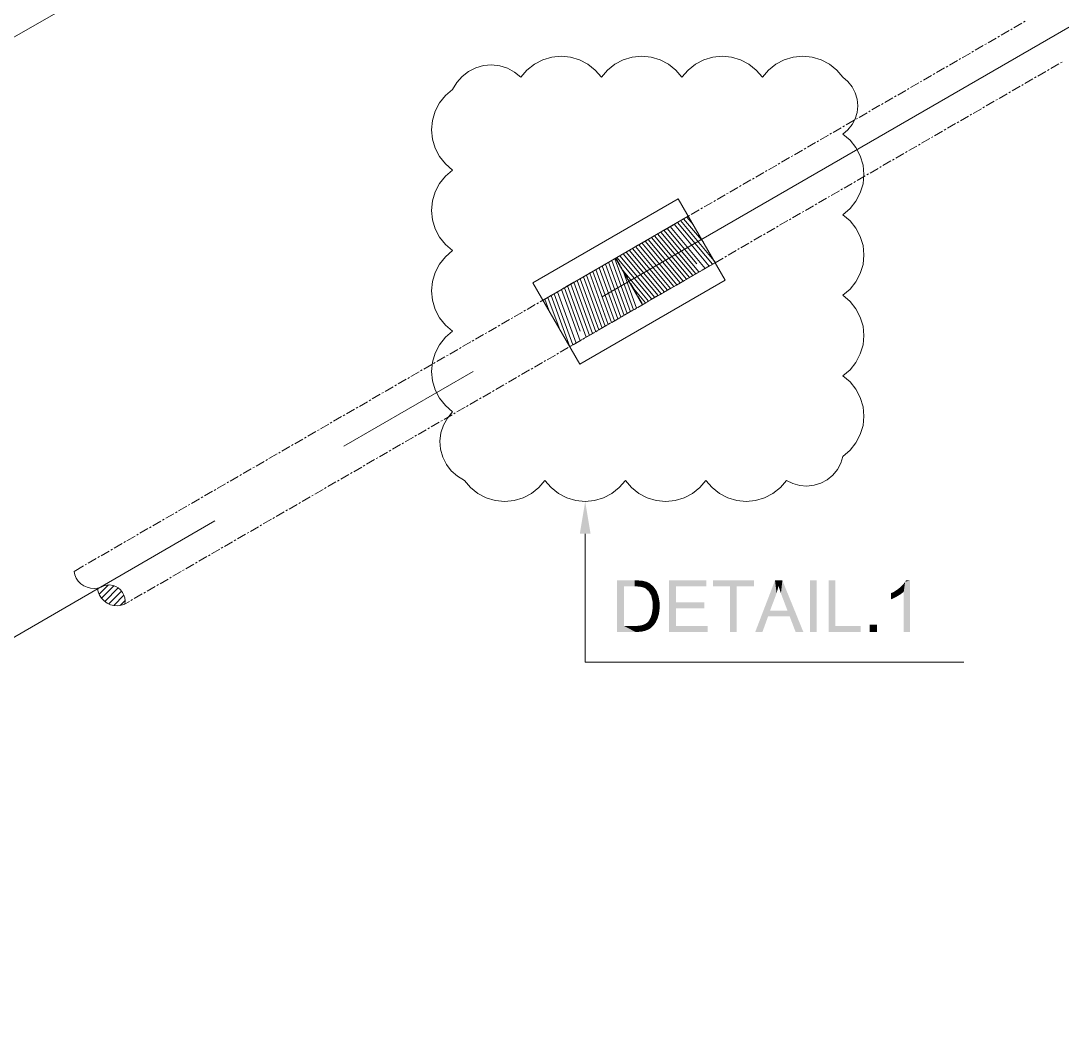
# Model space of a CAD drawing. Header units: millimetres. Extents: x 2 to 579, y 1 to 405.
# Drawn here: x 167.72 to 185.18, y 119.79 to 136.74 of the extents above; entities that cross this region are included whole.
import ezdxf

# ---------------------------------------------------------------- set-up
doc = ezdxf.new("R2010")
doc.units = ezdxf.units.MM
doc.linetypes.add('XKITLINE00', pattern=[0])
doc.layers.add('LinkedObject', color=7, linetype='Continuous', lineweight=0)

# ---------------------------------------------------------------- blocks, each defined once
blk = doc.blocks.new('*A4')
at = {"layer": 'LinkedObject'}
for color, points in [(6, [(177.273, 128.148), (177.093, 128.148), (177.183, 128.688)]), (7, [(177.717, 127.365), (177.831, 127.263), (177.717, 126.501)]), (7, [(178.012, 127.263), (177.717, 127.365), (178.014, 127.365)]), (7, [(177.831, 127.263), (177.717, 127.365), (178.012, 127.263)]), (7, [(178.014, 127.365), (178.063, 127.263), (178.012, 127.263)]), (7, [(178.064, 127.365), (178.063, 127.263), (178.014, 127.365)]), (7, [(178.064, 127.365), (178.137, 127.254), (178.063, 127.263)]), (7, [(178.141, 127.359), (178.137, 127.254), (178.064, 127.365)]), (7, [(178.168, 127.352), (178.137, 127.254), (178.141, 127.359)]), (7, [(178.168, 127.352), (178.16, 127.245), (178.137, 127.254)]), (7, [(178.16, 127.245), (178.168, 127.352), (178.192, 127.233)]), (7, [(178.268, 127.313), (178.168, 127.352), (178.205, 127.344)]), (7, [(178.294, 127.291), (178.168, 127.352), (178.268, 127.313)]), (7, [(178.246, 127.184), (178.168, 127.352), (178.294, 127.291)]), (7, [(178.192, 127.233), (178.168, 127.352), (178.246, 127.184)]), (7, [(178.294, 127.291), (178.268, 127.148), (178.246, 127.184)]), (7, [(178.328, 127.262), (178.268, 127.148), (178.294, 127.291)]), (7, [(178.703, 126.998), (178.589, 126.501), (178.589, 127.365)]), (7, [(178.703, 126.998), (178.589, 127.365), (178.703, 127.263)]), (7, [(179.214, 127.263), (178.589, 127.365), (179.214, 127.365)]), (7, [(178.703, 127.263), (178.589, 127.365), (179.214, 127.263)]), (7, [(179.327, 127.365), (179.611, 127.263), (179.327, 127.263)]), (7, [(179.725, 127.263), (179.611, 127.263), (179.327, 127.365)]), (7, [(179.725, 127.263), (179.327, 127.365), (180.011, 127.365)]), (7, [(179.725, 127.263), (180.011, 127.365), (180.011, 127.263)]), (7, [(180.366, 127.365), (180.377, 127.109), (180.034, 126.501)]), (7, [(180.377, 127.109), (180.366, 127.365), (180.392, 127.15)]), (7, [(180.392, 127.15), (180.366, 127.365), (180.415, 127.232)]), (7, [(180.415, 127.232), (180.366, 127.365), (180.424, 127.274)]), (7, [(180.489, 127.365), (180.424, 127.274), (180.366, 127.365)]), (7, [(180.424, 127.274), (180.489, 127.365), (180.434, 127.239)]), (7, [(180.434, 127.239), (180.489, 127.365), (180.465, 127.149)]), (7, [(180.465, 127.149), (180.489, 127.365), (180.485, 127.094)]), (7, [(180.485, 127.094), (180.489, 127.365), (180.576, 126.856)]), (7, [(180.576, 126.856), (180.489, 127.365), (180.611, 126.763)]), (7, [(180.611, 126.763), (180.489, 127.365), (180.841, 126.501)]), (7, [(181.066, 127.365), (180.952, 126.501), (180.952, 127.365)]), (7, [(181.066, 126.501), (180.952, 126.501), (181.066, 127.365)]), (7, [(181.377, 127.365), (181.263, 126.501), (181.263, 127.365)]), (7, [(181.377, 126.603), (181.263, 126.501), (181.377, 127.365)]), (7, [(182.548, 127.34), (182.524, 127.177), (182.501, 127.283)]), (7, [(182.524, 126.501), (182.548, 127.34), (182.63, 126.501)]), (7, [(182.524, 127.177), (182.548, 127.34), (182.524, 126.501)]), (7, [(182.63, 127.368), (182.548, 127.34), (182.562, 127.368)]), (7, [(182.63, 126.501), (182.548, 127.34), (182.63, 127.368)]), (7, [(177.717, 126.501), (177.831, 127.263), (177.831, 126.603)]), (7, [(178.38, 127.188), (178.268, 127.148), (178.328, 127.262)]), (7, [(178.268, 127.148), (178.38, 127.188), (178.291, 127.111)]), (7, [(178.291, 127.111), (178.38, 127.188), (178.396, 127.143)]), (7, [(178.396, 127.143), (178.313, 127.007), (178.291, 127.111)]), (7, [(178.413, 127.098), (178.313, 127.007), (178.396, 127.143)]), (7, [(179.611, 126.501), (179.725, 127.263), (179.725, 126.501)]), (7, [(179.611, 127.263), (179.725, 127.263), (179.611, 126.501)]), (7, [(182.357, 127.172), (182.393, 127.085), (182.312, 127.151)]), (7, [(182.312, 127.151), (182.393, 127.085), (182.312, 127.049)]), (7, [(182.455, 127.122), (182.357, 127.172), (182.434, 127.223)]), (7, [(182.393, 127.085), (182.357, 127.172), (182.424, 127.104)]), (7, [(182.424, 127.104), (182.357, 127.172), (182.455, 127.122)]), (7, [(182.468, 127.253), (182.524, 127.177), (182.434, 127.223)]), (7, [(182.434, 127.223), (182.524, 127.177), (182.455, 127.122)]), (7, [(182.455, 127.122), (182.524, 127.177), (182.505, 127.158)]), (7, [(182.524, 127.177), (182.468, 127.253), (182.501, 127.283)]), (7, [(178.43, 126.995), (178.313, 127.007), (178.413, 127.098)]), (7, [(178.43, 126.938), (178.313, 127.007), (178.43, 126.995)]), (7, [(178.313, 127.007), (178.43, 126.938), (178.313, 126.939)]), (7, [(178.43, 126.938), (178.313, 126.89), (178.313, 126.939)]), (7, [(178.43, 126.888), (178.313, 126.89), (178.43, 126.938)]), (7, [(178.703, 126.897), (178.589, 126.501), (178.703, 126.998)]), (7, [(179.182, 126.897), (178.703, 126.998), (179.182, 126.998)]), (7, [(178.703, 126.897), (178.703, 126.998), (179.182, 126.897)]), (7, [(180.034, 126.501), (180.377, 127.109), (180.282, 126.856)]), (7, [(182.312, 127.049), (182.393, 127.085), (182.337, 127.058)]), (7, [(178.247, 126.684), (178.407, 126.763), (178.348, 126.637)]), (7, [(178.279, 126.738), (178.407, 126.763), (178.247, 126.684)]), (7, [(178.29, 126.773), (178.407, 126.763), (178.279, 126.738)]), (7, [(178.407, 126.763), (178.29, 126.773), (178.301, 126.807)]), (7, [(178.313, 126.89), (178.43, 126.888), (178.301, 126.807)]), (7, [(178.301, 126.807), (178.43, 126.888), (178.407, 126.763)]), (7, [(178.348, 126.637), (178.407, 126.763), (178.366, 126.662)]), (7, [(178.366, 126.662), (178.407, 126.763), (178.396, 126.725)]), (7, [(178.407, 126.763), (178.43, 126.888), (178.419, 126.801)]), (7, [(178.703, 126.603), (178.589, 126.501), (178.703, 126.897)]), (7, [(180.25, 126.763), (180.034, 126.501), (180.282, 126.856)]), (7, [(180.034, 126.501), (180.25, 126.763), (180.155, 126.501)]), (7, [(180.282, 126.856), (180.611, 126.763), (180.25, 126.763)]), (7, [(180.576, 126.856), (180.611, 126.763), (180.282, 126.856)]), (7, [(180.611, 126.763), (180.841, 126.501), (180.711, 126.501)]), (7, [(177.831, 126.603), (178.028, 126.501), (177.717, 126.501)]), (7, [(178.015, 126.603), (178.028, 126.501), (177.831, 126.603)]), (7, [(178.015, 126.603), (178.067, 126.501), (178.028, 126.501)]), (7, [(178.058, 126.603), (178.067, 126.501), (178.015, 126.603)]), (7, [(178.167, 126.516), (178.058, 126.603), (178.125, 126.611)]), (7, [(178.137, 126.508), (178.058, 126.603), (178.167, 126.516)]), (7, [(178.067, 126.501), (178.058, 126.603), (178.137, 126.508)]), (7, [(178.149, 126.619), (178.167, 126.516), (178.125, 126.611)]), (7, [(178.174, 126.627), (178.167, 126.516), (178.149, 126.619)]), (7, [(178.167, 126.516), (178.174, 126.627), (178.197, 126.523)]), (7, [(178.27, 126.559), (178.174, 126.627), (178.212, 126.649)]), (7, [(178.249, 126.545), (178.174, 126.627), (178.27, 126.559)]), (7, [(178.197, 126.523), (178.174, 126.627), (178.249, 126.545)]), (7, [(178.227, 126.663), (178.291, 126.573), (178.212, 126.649)]), (7, [(178.212, 126.649), (178.291, 126.573), (178.27, 126.559)]), (7, [(178.348, 126.637), (178.227, 126.663), (178.247, 126.684)]), (7, [(178.331, 126.612), (178.227, 126.663), (178.348, 126.637)]), (7, [(178.291, 126.573), (178.227, 126.663), (178.331, 126.612)]), (7, [(178.589, 126.501), (178.703, 126.603), (179.234, 126.501)]), (7, [(179.234, 126.501), (178.703, 126.603), (179.234, 126.603)]), (7, [(181.263, 126.501), (181.377, 126.603), (181.803, 126.501)]), (7, [(181.803, 126.501), (181.377, 126.603), (181.803, 126.603)]), (7, [(182.076, 126.622), (181.955, 126.501), (181.955, 126.622)]), (7, [(182.076, 126.501), (181.955, 126.501), (182.076, 126.622)])]:
    blk.add_hatch(color=color, dxfattribs=at).paths.add_polyline_path(points, flags=17)
at = {"layer": 'LinkedObject', "color": 6, "linetype": 'XKITLINE00', "lineweight": 0}
for p, q in [((146.65, 124.358), (188.043, 148.282)), ((177.467, 132.114), (192.288, 140.68)), ((173.138, 129.612), (175.302, 130.863)), ((156.152, 119.795), (170.973, 128.361)), ((177.183, 128.148), (177.183, 125.992)), ((177.183, 125.992), (183.531, 125.992))]:
    blk.add_line(p, q, dxfattribs=at)
at = {"layer": 'LinkedObject', "color": 9, "linetype": 'XKITLINE00', "lineweight": 0}
for p, q in [((184.533, 136.718), (184.56, 136.734)), ((184.155, 136.499), (184.29, 136.577)), ((184.317, 136.593), (184.344, 136.608)), ((184.371, 136.624), (184.506, 136.702)), ((183.938, 136.374), (184.073, 136.452)), ((184.101, 136.468), (184.128, 136.483)), ((183.505, 136.124), (183.641, 136.202)), ((183.668, 136.218), (183.695, 136.233)), ((183.722, 136.249), (183.857, 136.327)), ((183.884, 136.343), (183.911, 136.358)), ((183.289, 135.999), (183.424, 136.077)), ((183.451, 136.092), (183.478, 136.108)), ((184.989, 135.942), (185.124, 136.02)), ((185.151, 136.035), (185.178, 136.051)), ((183.018, 135.842), (183.045, 135.858)), ((183.072, 135.873), (183.208, 135.952)), ((183.235, 135.967), (183.262, 135.983)), ((184.772, 135.817), (184.908, 135.895)), ((184.935, 135.91), (184.962, 135.926)), ((182.639, 135.623), (182.775, 135.701)), ((182.802, 135.717), (182.829, 135.733)), ((182.856, 135.748), (182.991, 135.827)), ((184.502, 135.66), (184.529, 135.676)), ((184.556, 135.691), (184.691, 135.77)), ((184.718, 135.785), (184.745, 135.801)), ((182.423, 135.498), (182.558, 135.576)), ((182.585, 135.592), (182.612, 135.608)), ((184.123, 135.441), (184.258, 135.519)), ((184.285, 135.535), (184.313, 135.551)), ((184.34, 135.566), (184.475, 135.645)), ((181.99, 135.248), (182.125, 135.326)), ((182.152, 135.342), (182.18, 135.357)), ((182.207, 135.373), (182.342, 135.451)), ((182.369, 135.467), (182.396, 135.483)), ((183.907, 135.316), (184.042, 135.394)), ((184.069, 135.41), (184.096, 135.426)), ((181.774, 135.123), (181.909, 135.201)), ((181.936, 135.217), (181.963, 135.232)), ((183.474, 135.066), (183.609, 135.144)), ((183.636, 135.16), (183.663, 135.175)), ((183.69, 135.191), (183.826, 135.269)), ((183.853, 135.285), (183.88, 135.301)), ((181.503, 134.967), (181.53, 134.982)), ((181.557, 134.998), (181.693, 135.076)), ((181.72, 135.092), (181.747, 135.107)), ((183.257, 134.941), (183.393, 135.019)), ((183.42, 135.035), (183.447, 135.05)), ((181.124, 134.748), (181.26, 134.826)), ((181.287, 134.841), (181.314, 134.857)), ((181.341, 134.873), (181.476, 134.951)), ((182.987, 134.784), (183.014, 134.8)), ((183.041, 134.816), (183.176, 134.894)), ((183.203, 134.91), (183.23, 134.925)), ((180.908, 134.622), (181.043, 134.701)), ((181.07, 134.716), (181.097, 134.732)), ((182.608, 134.566), (182.743, 134.644)), ((182.77, 134.659), (182.797, 134.675)), ((182.824, 134.691), (182.96, 134.769)), ((180.475, 134.372), (180.61, 134.45)), ((180.637, 134.466), (180.664, 134.482)), ((180.691, 134.497), (180.827, 134.576)), ((180.854, 134.591), (180.881, 134.607)), ((182.392, 134.44), (182.527, 134.519)), ((182.554, 134.534), (182.581, 134.55)), ((180.259, 134.247), (180.394, 134.325)), ((180.421, 134.341), (180.448, 134.357)), ((182.121, 134.284), (182.148, 134.3)), ((182.175, 134.315), (182.31, 134.394)), ((182.337, 134.409), (182.364, 134.425)), ((179.988, 134.091), (180.015, 134.106)), ((180.042, 134.122), (180.177, 134.2)), ((180.204, 134.216), (180.231, 134.232)), ((181.742, 134.065), (181.877, 134.143)), ((181.905, 134.159), (181.932, 134.175)), ((181.959, 134.19), (182.094, 134.268)), ((179.609, 133.872), (179.744, 133.95)), ((179.772, 133.966), (179.799, 133.981)), ((179.826, 133.997), (179.961, 134.075)), ((181.472, 133.909), (181.499, 133.924)), ((181.526, 133.94), (181.661, 134.018)), ((181.688, 134.034), (181.715, 134.05)), ((179.393, 133.747), (179.528, 133.825)), ((179.555, 133.841), (179.582, 133.856)), ((181.093, 133.69), (181.228, 133.768)), ((181.255, 133.784), (181.282, 133.799)), ((181.309, 133.815), (181.445, 133.893)), ((178.96, 133.497), (179.095, 133.575)), ((179.122, 133.59), (179.149, 133.606)), ((179.176, 133.622), (179.312, 133.7)), ((179.339, 133.716), (179.366, 133.731)), ((180.876, 133.565), (181.012, 133.643)), ((181.039, 133.659), (181.066, 133.674)), ((178.743, 133.371), (178.879, 133.45)), ((178.906, 133.465), (178.933, 133.481)), ((180.606, 133.408), (180.633, 133.424)), ((180.66, 133.44), (180.795, 133.518)), ((180.822, 133.534), (180.849, 133.549)), ((178.473, 133.215), (178.5, 133.231)), ((178.527, 133.246), (178.662, 133.325)), ((178.689, 133.34), (178.716, 133.356)), ((180.227, 133.189), (180.362, 133.268)), ((180.389, 133.283), (180.416, 133.299)), ((180.443, 133.315), (180.579, 133.393)), ((178.094, 132.996), (178.229, 133.074)), ((178.256, 133.09), (178.283, 133.106)), ((178.31, 133.121), (178.446, 133.199)), ((179.956, 133.033), (179.984, 133.049)), ((180.011, 133.064), (180.146, 133.143)), ((180.173, 133.158), (180.2, 133.174)), ((177.937, 132.905), (178.013, 132.949)), ((178.04, 132.965), (178.067, 132.981)), ((179.578, 132.814), (179.713, 132.892)), ((179.74, 132.908), (179.767, 132.924)), ((179.794, 132.939), (179.929, 133.017)), ((177.769, 132.644), (177.698, 132.767)), ((179.361, 132.689), (179.497, 132.767)), ((179.524, 132.783), (179.551, 132.799)), ((177.292, 132.533), (177.45, 132.624)), ((177.8, 132.59), (177.785, 132.617)), ((177.894, 132.428), (177.816, 132.563)), ((179.091, 132.533), (179.118, 132.548)), ((179.145, 132.564), (179.28, 132.642)), ((179.307, 132.658), (179.334, 132.673)), ((176.86, 132.283), (176.995, 132.361)), ((177.022, 132.377), (177.049, 132.392)), ((177.076, 132.408), (177.211, 132.486)), ((177.238, 132.502), (177.265, 132.517)), ((177.925, 132.374), (177.91, 132.401)), ((178.712, 132.314), (178.847, 132.392)), ((178.874, 132.408), (178.901, 132.423)), ((178.928, 132.439), (179.064, 132.517)), ((176.643, 132.158), (176.778, 132.236)), ((176.805, 132.251), (176.832, 132.267)), ((178.019, 132.211), (177.941, 132.347)), ((178.051, 132.157), (178.035, 132.184)), ((178.495, 132.189), (178.631, 132.267)), ((178.658, 132.283), (178.685, 132.298)), ((176.373, 132.001), (176.4, 132.017)), ((176.427, 132.032), (176.562, 132.111)), ((176.589, 132.126), (176.616, 132.142)), ((178.063, 131.938), (178.198, 132.017)), ((178.137, 132.007), (178.066, 132.13)), ((178.225, 132.032), (178.252, 132.048)), ((178.279, 132.064), (178.414, 132.142)), ((178.441, 132.157), (178.468, 132.173)), ((175.994, 131.782), (176.129, 131.86)), ((176.156, 131.876), (176.183, 131.892)), ((176.21, 131.907), (176.345, 131.986)), ((177.846, 131.813), (177.981, 131.892)), ((178.008, 131.907), (178.035, 131.923)), ((175.777, 131.657), (175.913, 131.735)), ((175.94, 131.751), (175.967, 131.767)), ((177.576, 131.657), (177.603, 131.673)), ((177.63, 131.688), (177.765, 131.766)), ((177.792, 131.782), (177.819, 131.798)), ((175.344, 131.407), (175.48, 131.485)), ((175.507, 131.501), (175.534, 131.516)), ((175.561, 131.532), (175.696, 131.61)), ((175.723, 131.626), (175.75, 131.642)), ((177.197, 131.438), (177.332, 131.516)), ((177.359, 131.532), (177.386, 131.548)), ((177.413, 131.563), (177.548, 131.641)), ((175.128, 131.282), (175.263, 131.36)), ((175.29, 131.376), (175.317, 131.391)), ((176.98, 131.313), (177.116, 131.391)), ((177.143, 131.407), (177.17, 131.422)), ((174.857, 131.126), (174.884, 131.141)), ((174.911, 131.157), (175.047, 131.235)), ((175.074, 131.251), (175.101, 131.266)), ((176.547, 131.063), (176.683, 131.141)), ((176.71, 131.157), (176.737, 131.172)), ((176.764, 131.188), (176.899, 131.266)), ((176.926, 131.282), (176.953, 131.297)), ((174.479, 130.907), (174.614, 130.985)), ((174.641, 131), (174.668, 131.016)), ((174.695, 131.032), (174.83, 131.11)), ((176.331, 130.938), (176.466, 131.016)), ((176.493, 131.032), (176.52, 131.047)), ((174.262, 130.781), (174.397, 130.86)), ((174.424, 130.875), (174.452, 130.891)), ((176.06, 130.781), (176.087, 130.797)), ((176.115, 130.813), (176.25, 130.891)), ((176.277, 130.906), (176.304, 130.922)), ((173.829, 130.531), (173.965, 130.609)), ((173.992, 130.625), (174.019, 130.641)), ((174.046, 130.656), (174.181, 130.735)), ((174.208, 130.75), (174.235, 130.766)), ((175.682, 130.562), (175.817, 130.641)), ((175.844, 130.656), (175.871, 130.672)), ((175.898, 130.687), (176.033, 130.766)), ((173.613, 130.406), (173.748, 130.484)), ((173.775, 130.5), (173.802, 130.516)), ((175.465, 130.437), (175.6, 130.515)), ((175.627, 130.531), (175.655, 130.547)), ((173.342, 130.25), (173.369, 130.265)), ((173.396, 130.281), (173.532, 130.359)), ((173.559, 130.375), (173.586, 130.391)), ((175.032, 130.187), (175.168, 130.265)), ((175.195, 130.281), (175.222, 130.297)), ((175.249, 130.312), (175.384, 130.39)), ((175.411, 130.406), (175.438, 130.422)), ((172.963, 130.031), (173.099, 130.109)), ((173.126, 130.125), (173.153, 130.14)), ((173.18, 130.156), (173.315, 130.234)), ((174.816, 130.062), (174.951, 130.14)), ((174.978, 130.156), (175.005, 130.171)), ((172.747, 129.906), (172.882, 129.984)), ((172.909, 130), (172.936, 130.015)), ((174.545, 129.906), (174.572, 129.921)), ((174.599, 129.937), (174.735, 130.015)), ((174.762, 130.031), (174.789, 130.046)), ((172.314, 129.656), (172.449, 129.734)), ((172.476, 129.749), (172.503, 129.765)), ((172.531, 129.781), (172.666, 129.859)), ((172.693, 129.875), (172.72, 129.89)), ((174.166, 129.687), (174.302, 129.765)), ((174.329, 129.781), (174.356, 129.796)), ((174.383, 129.812), (174.518, 129.89)), ((172.098, 129.53), (172.233, 129.609)), ((172.26, 129.624), (172.287, 129.64)), ((173.95, 129.562), (174.085, 129.64)), ((174.112, 129.655), (174.139, 129.671)), ((171.827, 129.374), (171.854, 129.39)), ((171.881, 129.405), (172.016, 129.484)), ((172.044, 129.499), (172.071, 129.515)), ((173.517, 129.311), (173.652, 129.39)), ((173.679, 129.405), (173.707, 129.421)), ((173.734, 129.436), (173.869, 129.515)), ((173.896, 129.53), (173.923, 129.546)), ((171.448, 129.155), (171.584, 129.233)), ((171.611, 129.249), (171.638, 129.265)), ((171.665, 129.28), (171.8, 129.358)), ((173.301, 129.186), (173.436, 129.264)), ((173.463, 129.28), (173.49, 129.296)), ((171.232, 129.03), (171.367, 129.108)), ((171.394, 129.124), (171.421, 129.14)), ((173.03, 129.03), (173.057, 129.046)), ((173.084, 129.061), (173.22, 129.139)), ((173.247, 129.155), (173.274, 129.171)), ((170.799, 128.78), (170.934, 128.858)), ((170.961, 128.874), (170.988, 128.889)), ((171.015, 128.905), (171.151, 128.983)), ((171.178, 128.999), (171.205, 129.014)), ((172.651, 128.811), (172.787, 128.889)), ((172.814, 128.905), (172.841, 128.92)), ((172.868, 128.936), (173.003, 129.014)), ((170.582, 128.655), (170.718, 128.733)), ((170.745, 128.749), (170.772, 128.764)), ((172.435, 128.686), (172.57, 128.764)), ((172.597, 128.78), (172.624, 128.795)), ((170.312, 128.498), (170.339, 128.514)), ((170.366, 128.53), (170.501, 128.608)), ((170.528, 128.624), (170.555, 128.639)), ((172.002, 128.436), (172.137, 128.514)), ((172.164, 128.53), (172.191, 128.545)), ((172.218, 128.561), (172.354, 128.639)), ((172.381, 128.655), (172.408, 128.67)), ((169.933, 128.28), (170.068, 128.358)), ((170.095, 128.373), (170.123, 128.389)), ((170.15, 128.405), (170.285, 128.483)), ((171.786, 128.311), (171.921, 128.389)), ((171.948, 128.404), (171.975, 128.42)), ((169.717, 128.154), (169.852, 128.233)), ((169.879, 128.248), (169.906, 128.264)), ((171.515, 128.154), (171.542, 128.17)), ((171.569, 128.186), (171.704, 128.264)), ((171.731, 128.279), (171.758, 128.295)), ((169.446, 127.998), (169.473, 128.014)), ((169.5, 128.029), (169.636, 128.107)), ((169.663, 128.123), (169.69, 128.139)), ((171.136, 127.935), (171.271, 128.013)), ((171.299, 128.029), (171.326, 128.045)), ((171.353, 128.06), (171.488, 128.139)), ((169.067, 127.779), (169.203, 127.857)), ((169.23, 127.873), (169.257, 127.889)), ((169.284, 127.904), (169.419, 127.982)), ((170.92, 127.81), (171.055, 127.888)), ((171.082, 127.904), (171.109, 127.92)), ((168.797, 127.623), (168.824, 127.638)), ((168.851, 127.654), (168.986, 127.732)), ((169.013, 127.748), (169.04, 127.763)), ((170.487, 127.56), (170.622, 127.638)), ((170.649, 127.654), (170.676, 127.669)), ((170.703, 127.685), (170.839, 127.763)), ((170.866, 127.779), (170.893, 127.795)), ((168.612, 127.516), (168.77, 127.607)), ((170.27, 127.435), (170.406, 127.513)), ((170.433, 127.529), (170.46, 127.544)), ((170, 127.279), (170.027, 127.294)), ((170.054, 127.31), (170.189, 127.388)), ((170.216, 127.404), (170.243, 127.419)), ((169.621, 127.06), (169.756, 127.138)), ((169.783, 127.153), (169.81, 127.169)), ((169.837, 127.185), (169.973, 127.263)), ((169.461, 126.967), (169.54, 127.013)), ((169.567, 127.028), (169.594, 127.044))]:
    blk.add_line(p, q, dxfattribs=at)
at = {"layer": 'LinkedObject', "color": 2, "linetype": 'XKITLINE00', "lineweight": 0}
for p, q in [((176.471, 136.087), (176.331, 136.014)), ((176.622, 136.132), (176.471, 136.087)), ((176.78, 136.147), (176.622, 136.132)), ((176.937, 136.132), (176.78, 136.147)), ((177.088, 136.087), (176.937, 136.132)), ((177.228, 136.014), (177.088, 136.087)), ((177.821, 136.087), (177.681, 136.014)), ((177.972, 136.132), (177.821, 136.087)), ((178.13, 136.147), (177.972, 136.132)), ((178.287, 136.132), (178.13, 136.147)), ((178.438, 136.087), (178.287, 136.132)), ((178.578, 136.014), (178.438, 136.087)), ((179.171, 136.087), (179.031, 136.014)), ((179.322, 136.132), (179.171, 136.087)), ((179.48, 136.147), (179.322, 136.132)), ((179.637, 136.132), (179.48, 136.147)), ((179.788, 136.087), (179.637, 136.132)), ((179.928, 136.014), (179.788, 136.087)), ((180.521, 136.087), (180.381, 136.014)), ((180.672, 136.132), (180.521, 136.087)), ((180.83, 136.147), (180.672, 136.132)), ((180.987, 136.132), (180.83, 136.147)), ((181.138, 136.087), (180.987, 136.132)), ((181.278, 136.014), (181.138, 136.087)), ((175.226, 135.894), (175.118, 135.811)), ((175.347, 135.955), (175.226, 135.894)), ((175.479, 135.991), (175.347, 135.955)), ((175.614, 136.002), (175.479, 135.991)), ((175.75, 135.987), (175.614, 136.002)), ((175.879, 135.947), (175.75, 135.987)), ((175.999, 135.882), (175.879, 135.947)), ((176.105, 135.795), (175.999, 135.882)), ((176.207, 135.916), (176.105, 135.795)), ((176.331, 136.014), (176.207, 135.916)), ((177.352, 135.916), (177.228, 136.014)), ((177.455, 135.795), (177.352, 135.916)), ((177.557, 135.916), (177.455, 135.795)), ((177.681, 136.014), (177.557, 135.916)), ((178.702, 135.916), (178.578, 136.014)), ((178.805, 135.795), (178.702, 135.916)), ((178.907, 135.916), (178.805, 135.795)), ((179.031, 136.014), (178.907, 135.916)), ((180.052, 135.916), (179.928, 136.014)), ((180.155, 135.795), (180.052, 135.916)), ((180.257, 135.916), (180.155, 135.795)), ((180.381, 136.014), (180.257, 135.916)), ((181.402, 135.916), (181.278, 136.014)), ((181.505, 135.795), (181.402, 135.916)), ((175.028, 135.708), (174.959, 135.591)), ((175.118, 135.811), (175.028, 135.708)), ((176.105, 135.795), (176.105, 135.795)), ((177.455, 135.795), (177.455, 135.795)), ((178.805, 135.795), (178.805, 135.795)), ((180.155, 135.795), (180.155, 135.795)), ((181.589, 135.723), (181.505, 135.795)), ((181.659, 135.636), (181.589, 135.723)), ((174.959, 135.591), (174.839, 135.488)), ((174.959, 135.591), (174.959, 135.591)), ((181.71, 135.537), (181.659, 135.636)), ((181.742, 135.43), (181.71, 135.537)), ((174.741, 135.365), (174.668, 135.225)), ((174.839, 135.488), (174.741, 135.365)), ((181.752, 135.319), (181.742, 135.43)), ((181.742, 135.208), (181.752, 135.319)), ((174.668, 135.225), (174.623, 135.073)), ((181.71, 135.101), (181.742, 135.208)), ((174.623, 135.073), (174.608, 134.916)), ((181.589, 134.915), (181.659, 135.002)), ((181.659, 135.002), (181.71, 135.101)), ((174.608, 134.916), (174.623, 134.759)), ((181.505, 134.843), (181.589, 134.915)), ((181.625, 134.74), (181.505, 134.843)), ((181.505, 134.843), (181.505, 134.843)), ((174.623, 134.759), (174.668, 134.607)), ((181.723, 134.617), (181.625, 134.74)), ((174.668, 134.607), (174.741, 134.467)), ((174.741, 134.467), (174.839, 134.344)), ((181.796, 134.477), (181.723, 134.617)), ((181.841, 134.325), (181.796, 134.477)), ((174.839, 134.344), (174.959, 134.241)), ((181.856, 134.168), (181.841, 134.325)), ((174.839, 134.138), (174.741, 134.015)), ((174.959, 134.241), (174.839, 134.138)), ((174.959, 134.241), (174.959, 134.241)), ((181.841, 134.011), (181.856, 134.168)), ((174.741, 134.015), (174.668, 133.875)), ((181.796, 133.859), (181.841, 134.011)), ((174.668, 133.875), (174.623, 133.723)), ((181.723, 133.719), (181.796, 133.859)), ((174.623, 133.723), (174.608, 133.566)), ((181.505, 133.493), (181.625, 133.595)), ((181.625, 133.595), (181.723, 133.719)), ((174.608, 133.566), (174.623, 133.409)), ((174.623, 133.409), (174.668, 133.257)), ((181.625, 133.39), (181.505, 133.493)), ((181.505, 133.493), (181.505, 133.493)), ((174.668, 133.257), (174.741, 133.117)), ((181.723, 133.267), (181.625, 133.39)), ((181.796, 133.127), (181.723, 133.267)), ((174.741, 133.117), (174.839, 132.994)), ((181.841, 132.975), (181.796, 133.127)), ((174.839, 132.994), (174.959, 132.891)), ((174.959, 132.891), (174.839, 132.788)), ((174.959, 132.891), (174.959, 132.891)), ((181.856, 132.818), (181.841, 132.975)), ((174.839, 132.788), (174.741, 132.665)), ((181.841, 132.661), (181.856, 132.818)), ((174.668, 132.525), (174.623, 132.373)), ((174.741, 132.665), (174.668, 132.525)), ((181.796, 132.509), (181.841, 132.661)), ((174.623, 132.373), (174.608, 132.216)), ((181.625, 132.245), (181.723, 132.369)), ((181.723, 132.369), (181.796, 132.509)), ((174.608, 132.216), (174.623, 132.059)), ((181.505, 132.143), (181.625, 132.245)), ((174.623, 132.059), (174.668, 131.907)), ((181.625, 132.04), (181.505, 132.143)), ((181.505, 132.143), (181.505, 132.143)), ((181.723, 131.917), (181.625, 132.04)), ((174.668, 131.907), (174.741, 131.767)), ((181.796, 131.777), (181.723, 131.917)), ((174.741, 131.767), (174.839, 131.644)), ((181.841, 131.625), (181.796, 131.777)), ((174.839, 131.644), (174.959, 131.541)), ((174.959, 131.541), (174.839, 131.438)), ((174.959, 131.541), (174.959, 131.541)), ((181.856, 131.468), (181.841, 131.625)), ((174.741, 131.315), (174.668, 131.175)), ((174.839, 131.438), (174.741, 131.315)), ((181.796, 131.159), (181.841, 131.311)), ((181.841, 131.311), (181.856, 131.468)), ((174.668, 131.175), (174.623, 131.023)), ((181.723, 131.019), (181.796, 131.159)), ((174.623, 131.023), (174.608, 130.866)), ((181.625, 130.895), (181.723, 131.019)), ((174.608, 130.866), (174.623, 130.709)), ((181.505, 130.793), (181.625, 130.895)), ((181.625, 130.69), (181.505, 130.793)), ((181.505, 130.793), (181.505, 130.793)), ((174.623, 130.709), (174.668, 130.557)), ((181.723, 130.567), (181.625, 130.69)), ((174.668, 130.557), (174.741, 130.417)), ((181.796, 130.427), (181.723, 130.567)), ((174.741, 130.417), (174.839, 130.294)), ((174.839, 130.294), (174.959, 130.191)), ((181.841, 130.275), (181.796, 130.427)), ((181.856, 130.118), (181.841, 130.275)), ((174.872, 130.086), (174.806, 129.966)), ((174.959, 130.191), (174.872, 130.086)), ((174.959, 130.191), (174.959, 130.191)), ((181.841, 129.961), (181.856, 130.118)), ((174.806, 129.966), (174.764, 129.836)), ((181.796, 129.809), (181.841, 129.961)), ((174.764, 129.836), (174.748, 129.7)), ((181.723, 129.669), (181.796, 129.809)), ((174.748, 129.7), (174.759, 129.564)), ((174.759, 129.564), (174.795, 129.432)), ((181.625, 129.545), (181.723, 129.669)), ((174.795, 129.432), (174.855, 129.309)), ((181.468, 129.328), (181.505, 129.443)), ((181.505, 129.443), (181.625, 129.545)), ((181.505, 129.443), (181.505, 129.443)), ((174.855, 129.309), (174.938, 129.2)), ((181.335, 129.129), (181.411, 129.222)), ((181.411, 129.222), (181.468, 129.328)), ((174.938, 129.2), (175.04, 129.109)), ((175.04, 129.109), (175.158, 129.04)), ((175.158, 129.04), (175.158, 129.04)), ((175.158, 129.04), (175.26, 128.92)), ((176.405, 128.92), (176.508, 129.04)), ((176.508, 129.04), (176.508, 129.04)), ((176.508, 129.04), (176.61, 128.92)), ((177.755, 128.92), (177.858, 129.04)), ((177.858, 129.04), (177.858, 129.04)), ((177.858, 129.04), (177.96, 128.92)), ((179.105, 128.92), (179.208, 129.04)), ((179.208, 129.04), (179.208, 129.04)), ((179.208, 129.04), (179.31, 128.92)), ((180.455, 128.92), (180.558, 129.04)), ((180.558, 129.04), (180.558, 129.04)), ((180.558, 129.04), (180.665, 128.986)), ((181.136, 128.995), (181.242, 129.052)), ((181.242, 129.052), (181.335, 129.129)), ((175.26, 128.92), (175.384, 128.821)), ((176.281, 128.821), (176.405, 128.92)), ((176.61, 128.92), (176.734, 128.821)), ((177.631, 128.821), (177.755, 128.92)), ((177.96, 128.92), (178.084, 128.821)), ((178.981, 128.821), (179.105, 128.92)), ((179.31, 128.92), (179.434, 128.821)), ((180.331, 128.821), (180.455, 128.92)), ((180.665, 128.986), (180.782, 128.954)), ((180.782, 128.954), (180.902, 128.945)), ((180.902, 128.945), (181.021, 128.958)), ((181.021, 128.958), (181.136, 128.995)), ((175.384, 128.821), (175.524, 128.748)), ((175.524, 128.748), (175.675, 128.703)), ((175.675, 128.703), (175.833, 128.688)), ((175.833, 128.688), (175.99, 128.703)), ((175.99, 128.703), (176.141, 128.748)), ((176.141, 128.748), (176.281, 128.821)), ((176.734, 128.821), (176.874, 128.748)), ((176.874, 128.748), (177.025, 128.703)), ((177.025, 128.703), (177.183, 128.688)), ((177.183, 128.688), (177.34, 128.703)), ((177.34, 128.703), (177.491, 128.748)), ((177.491, 128.748), (177.631, 128.821)), ((178.084, 128.821), (178.224, 128.748)), ((178.224, 128.748), (178.375, 128.703)), ((178.375, 128.703), (178.533, 128.688)), ((178.533, 128.688), (178.69, 128.703)), ((178.69, 128.703), (178.841, 128.748)), ((178.841, 128.748), (178.981, 128.821)), ((179.434, 128.821), (179.574, 128.748)), ((179.574, 128.748), (179.725, 128.703)), ((179.725, 128.703), (179.883, 128.688)), ((179.883, 128.688), (180.04, 128.703)), ((180.04, 128.703), (180.191, 128.748)), ((180.191, 128.748), (180.331, 128.821))]:
    blk.add_line(p, q, dxfattribs=at)
at = {"layer": 'LinkedObject', "color": 4, "linetype": 'XKITLINE00', "lineweight": 0}
for p, q in [((176.307, 132.353), (178.742, 133.761)), ((179.53, 132.397), (178.742, 133.761)), ((178.911, 133.468), (176.476, 132.061)), ((177.693, 132.765), (178.144, 131.985)), ((179.361, 132.689), (176.926, 131.282)), ((177.095, 130.989), (176.307, 132.353)), ((177.095, 130.989), (179.53, 132.397))]:
    blk.add_line(p, q, dxfattribs=at)
at = {"layer": 'LinkedObject', "color": 1, "linetype": 'XKITLINE00', "lineweight": 0}
for p, q in [((178.834, 133.424), (179.165, 133.03)), ((178.886, 133.454), (178.992, 133.329)), ((178.503, 133.232), (179.091, 132.533)), ((178.503, 133.232), (179.091, 132.533)), ((178.556, 133.263), (179.054, 132.669)), ((178.608, 133.293), (179.196, 132.594)), ((178.676, 133.332), (179.263, 132.632)), ((178.728, 133.363), (179.316, 132.663)), ((178.781, 133.393), (179.369, 132.693)), ((178.186, 133.05), (178.774, 132.35)), ((178.239, 133.08), (178.827, 132.38)), ((178.292, 133.111), (178.88, 132.411)), ((178.345, 133.141), (178.932, 132.441)), ((178.397, 133.172), (178.985, 132.472)), ((178.45, 133.202), (179.038, 132.502)), ((177.923, 132.897), (178.511, 132.197)), ((177.976, 132.928), (178.563, 132.228)), ((178.028, 132.958), (178.616, 132.258)), ((178.081, 132.989), (178.669, 132.289)), ((178.134, 133.019), (178.722, 132.319)), ((177.627, 132.726), (177.94, 131.867)), ((177.679, 132.756), (177.992, 131.898)), ((177.712, 132.775), (178.3, 132.076)), ((177.765, 132.806), (178.352, 132.106)), ((177.817, 132.836), (178.405, 132.137)), ((177.87, 132.867), (178.458, 132.167)), ((177.31, 132.543), (177.623, 131.685)), ((177.363, 132.574), (177.676, 131.715)), ((177.416, 132.604), (177.729, 131.746)), ((177.468, 132.635), (177.781, 131.776)), ((177.521, 132.665), (177.834, 131.806)), ((177.574, 132.696), (177.887, 131.837)), ((177.82, 132.545), (178.045, 131.928)), ((177.825, 132.548), (178.247, 132.045)), ((176.994, 132.36), (177.307, 131.502)), ((177.047, 132.391), (177.36, 131.532)), ((177.099, 132.421), (177.412, 131.563)), ((177.152, 132.452), (177.465, 131.593)), ((177.205, 132.482), (177.518, 131.624)), ((177.258, 132.513), (177.57, 131.654)), ((176.716, 132.2), (177.029, 131.341)), ((176.783, 132.238), (177.096, 131.38)), ((176.836, 132.269), (177.101, 131.54)), ((176.888, 132.299), (177.201, 131.441)), ((176.888, 132.299), (177.201, 131.441)), ((176.941, 132.33), (177.254, 131.471)), ((177.998, 132.249), (178.194, 132.015)), ((176.505, 132.078), (176.571, 131.895)), ((176.558, 132.108), (176.744, 131.596)), ((176.61, 132.139), (176.923, 131.28)), ((176.663, 132.169), (176.976, 131.31)), ((169.191, 127.293), (169.032, 127.133)), ((169.284, 127.277), (169.073, 127.066)), ((169.355, 127.24), (169.127, 127.012)), ((169.409, 127.186), (169.194, 126.97)), ((169.448, 127.116), (169.277, 126.945)), ((169.465, 127.024), (169.384, 126.944))]:
    blk.add_line(p, q, dxfattribs=at)
at = {"layer": 'LinkedObject', "color": 3, "linetype": 'XKITLINE00', "lineweight": 0}
for p, q in [((168.612, 127.516), (168.626, 127.457)), ((168.626, 127.457), (168.65, 127.402)), ((168.65, 127.402), (168.683, 127.352)), ((168.683, 127.352), (168.726, 127.309)), ((168.726, 127.309), (168.775, 127.274)), ((169.162, 127.286), (169.112, 127.275)), ((169.213, 127.288), (169.162, 127.286)), ((169.263, 127.281), (169.213, 127.288)), ((168.775, 127.274), (168.83, 127.249)), ((168.83, 127.249), (168.888, 127.234)), ((168.888, 127.234), (168.948, 127.23)), ((168.948, 127.23), (169.008, 127.237)), ((169.007, 127.237), (169.018, 127.176)), ((169.008, 127.237), (169.066, 127.254)), ((169.018, 127.176), (169.04, 127.118)), ((169.04, 127.118), (169.073, 127.065)), ((169.112, 127.275), (169.066, 127.254)), ((169.311, 127.264), (169.263, 127.281)), ((169.355, 127.238), (169.311, 127.264)), ((169.394, 127.205), (169.355, 127.238)), ((169.425, 127.164), (169.394, 127.205)), ((169.449, 127.119), (169.425, 127.164)), ((169.463, 127.07), (169.449, 127.119)), ((169.073, 127.065), (169.115, 127.02)), ((169.115, 127.02), (169.166, 126.983)), ((169.166, 126.983), (169.222, 126.957)), ((169.222, 126.957), (169.282, 126.943)), ((169.282, 126.943), (169.344, 126.939)), ((169.344, 126.939), (169.405, 126.948)), ((169.405, 126.948), (169.464, 126.969)), ((169.468, 127.02), (169.463, 127.07)), ((169.464, 126.969), (169.468, 127.02))]:
    blk.add_line(p, q, dxfattribs=at)

msp = doc.modelspace()

# ---------------------------------------------------------------- block references
at = {"lineweight": 0}
msp.add_blockref('*A4', (0, 0), dxfattribs=at)

doc.saveas('drawing.dxf')
